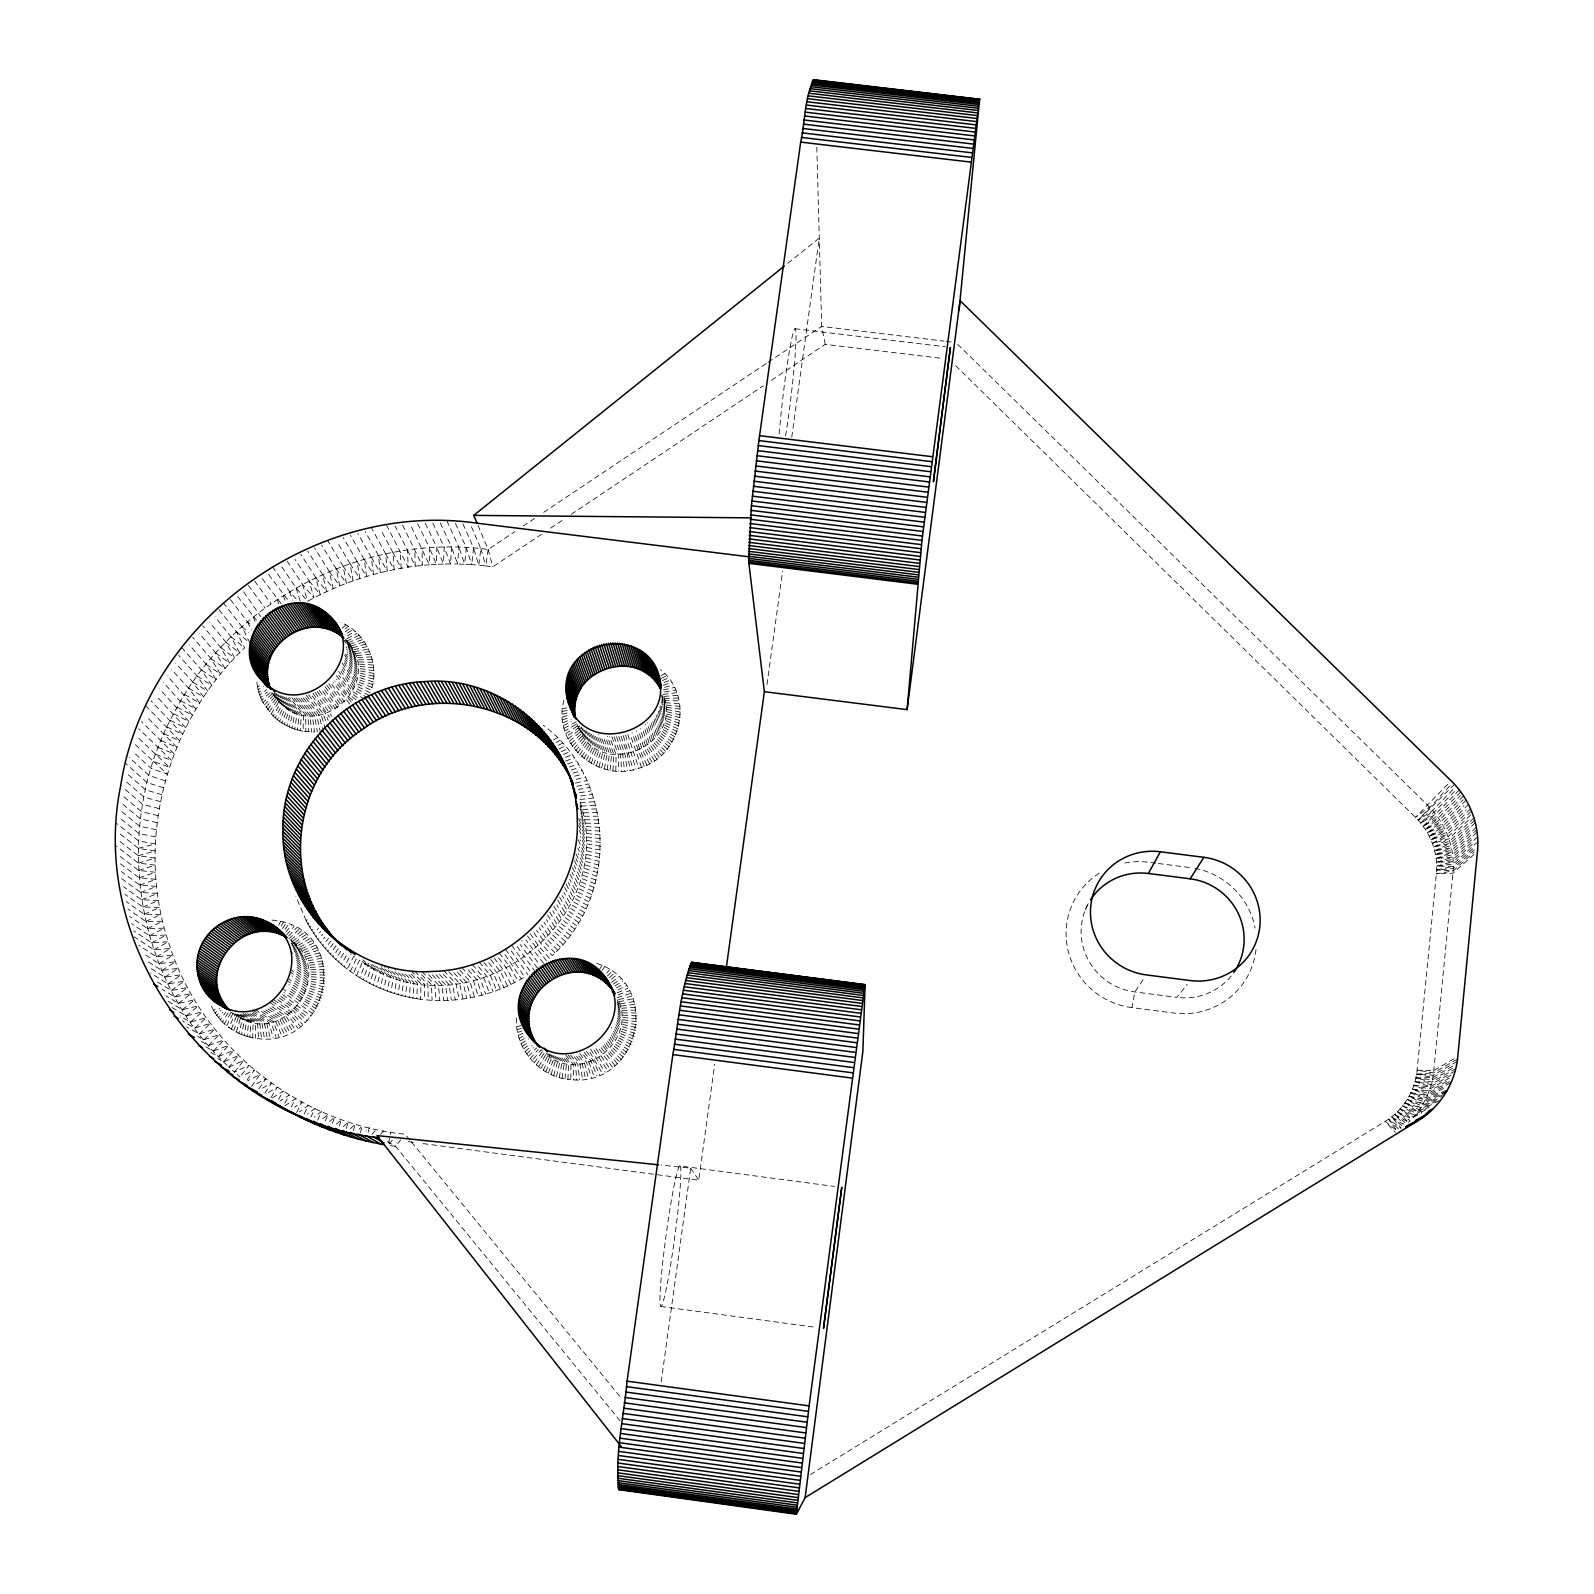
<?xml version="1.0" encoding="UTF-8"?>
<svg xmlns="http://www.w3.org/2000/svg" width="1594" height="1594" viewBox="0 0 1594 1594"><rect width="100%" height="100%" fill="white"/><g stroke="black" fill="none" stroke-linecap="round" stroke-linejoin="round"><path stroke-width="0.75" stroke-dasharray="5 3.75" d="M596.574 963.354C663.104 983.837 638.835 1087.706 570.831 1079.636L570.951 1064.194L565.053 1056.922M417.668 523.709L429.483 547.838L429.324 564.794C386.744 568.022 344.942 580.614 307.622 601.297L296.085 587.927L281.72 566.667M533.99 932.789L541.263 943.728L552.201 955.563C618.651 896.067 616.001 778.749 543.335 725.31M227.165 1065.33C133.079 977.321 111.62 825.971 173.607 713.753C231.548 601.197 362.635 532.516 488.143 549.472L514.922 531.579M810.41 1474.53L1385.206 1121.359C1403.079 1110.52 1415.213 1090.973 1417.106 1070.172L1436.373 873.791C1438.485 853.069 1430.356 831.849 1415.492 817.383L954.447 364.488M564.017 700.224C551.305 742.465 598.208 783.63 638.776 768.248C680.777 757.489 695.283 696.877 660.593 669.719M505.537 949.227L524.625 976.883C493.821 995.851 456.502 1004.001 420.617 999.239L420.896 983.657L410.774 973.655M615.802 770.898L616.081 754.639L609.605 736.607M272.036 920.117C354.585 926.572 330.974 1054.013 252.749 1037.774L253.087 1022.431L240.574 1014.322M425.219 523.29L436.816 547.439L436.377 564.336L429.324 564.794L411.212 526.498M516.615 1017.908C514.284 1048.732 539.967 1077.923 570.831 1079.636M957.695 344.304L1427.706 805.289C1445.658 822.683 1455.501 848.287 1452.951 873.233L1433.783 1070.53C1432.149 1087.726 1424.936 1104.343 1413.36 1117.215L1400.15 1108.886L1410.112 1117.494M298.775 698.192L312.364 715.706L314.476 732.064L303.019 731.168L303.537 715.009L289.709 697.495M342.192 663.084L356.06 683.408L371.183 690.122C380.229 664.06 366.381 632.918 340.857 622.377M420.617 999.239L416.811 998.701L417.409 983.159L408.901 974.811M432.791 523.051L444.188 547.2L443.471 564.057L436.377 564.336L429.483 547.838M567.902 1079.317L568.679 1063.935L562.742 1056.683M219.036 609.705L236.43 631.722L244.679 647.841C166.932 721.285 134.633 839.699 168.346 941.755C200.067 1045.465 297.6 1123.411 405.135 1134.231L409.857 1139.989M612.913 770.599L613.849 754.42L607.314 736.368M416.811 998.701L413.025 998.063L413.942 982.581L405.374 974.213M440.342 522.991L451.54 547.14L450.544 563.937L443.471 564.057L436.816 547.439M252.749 1037.774L249.899 1037.176L250.896 1021.973L239.598 1014.661M303.019 731.168L300.21 730.61L301.366 714.57L287.498 697.056M446.898 520.899L458.873 547.26L457.617 563.997L450.544 563.937L444.188 547.2M413.025 998.063L409.26 997.326L410.495 981.924L400.134 971.862M455.446 523.41L466.225 547.539L464.671 564.236L457.617 563.997L451.54 547.14M564.973 1078.859L566.448 1063.596L560.45 1056.324M610.044 770.181L611.638 754.082L605.879 738.281M409.26 997.326L405.514 996.509L407.068 981.167L394.874 969.411M249.899 1037.176L247.09 1036.439L248.724 1021.395L237.386 1014.103M462.977 523.888L473.557 548.017L471.744 564.635L464.671 564.236L458.873 547.26M300.21 730.61L297.44 729.913L299.234 714.032L283.772 694.546M405.514 996.509L401.788 995.592L403.661 980.33L393.14 970.228M471.425 526.737L480.87 548.655L478.778 565.212L471.744 564.635L466.225 547.539M661.191 1381.878L690.72 1168.163L661.072 1165.075M791.78 437.055L819.276 238.044L786.28 264.524M423.107 1143.615L698.73 1180.218L714.69 1064.294M766.993 684.464L782.614 570.991M562.084 1078.261L564.216 1063.138L558.199 1055.846M607.214 769.603L609.446 753.643L603.628 737.843M477.981 525.382L488.143 549.472L485.791 565.95L478.778 565.212L473.557 548.017M401.788 995.592L398.082 994.576L400.273 979.413L387.9 967.618M247.09 1036.439L244.3 1035.582L246.592 1020.738L237.107 1014.641M297.44 729.913L294.711 729.076L297.122 713.395L282.895 695.502M398.082 994.576L394.415 993.48L396.906 978.397L384.453 966.582M620.046 1420.732L395.671 1146.385L396.428 1142.021M604.405 768.886L607.294 753.085L601.416 737.285M1256.012 949.506A74.699 72.965 28.4 0 1 1173.881 1013.047L1131.919 1007.627L1134.789 991.926L1143.775 978.676M559.235 1077.524L562.024 1062.56L555.947 1055.268M394.415 993.48L390.769 992.305L393.579 977.321L381.046 965.466M388.597 1143.117L390.709 1132.218M294.711 729.076L292.021 728.099L295.069 712.657L280.783 694.745M244.3 1035.582L241.591 1034.566L244.5 1019.961L234.976 1013.844M390.769 992.305L387.163 991.03L390.291 976.166L381.265 967.658M601.635 768.049L605.162 752.448L598.408 734.356M387.163 991.03L383.596 989.655L387.023 974.91L379.751 968.096M556.426 1076.647L559.853 1061.883L555.27 1056.404M292.021 728.099L289.411 727.003L293.037 711.801L280.145 695.681M241.591 1034.566L238.921 1033.43L242.447 1019.084L230.791 1012.09M383.596 989.655L380.069 988.2L383.795 973.575L375.666 966.004M368.194 1132.198L369.33 1127.855L366.261 1131.063M598.926 767.073L603.07 751.691L597.112 735.85M380.069 988.2L376.582 986.666L380.587 972.181L372.418 964.569M553.676 1075.631L557.741 1061.106L551.564 1053.773M289.411 727.003L286.84 725.768L291.064 710.864L278.133 694.705M360.423 1132.557L362.296 1126.041L359.148 1129.19M236.31 1032.155L240.435 1018.088L234.776 1014.581L228.958 1027.572L238.921 1033.43M376.582 986.666L373.135 985.052L377.439 970.686L370.844 964.589M353.31 1130.564L355.323 1124.049L350.501 1128.691M596.256 765.977L601.018 750.834L595 734.973M373.135 985.052L369.728 983.339L374.331 969.132L367.696 962.995M286.84 725.768L284.35 724.433L289.152 709.828L276.16 693.649M550.966 1074.476L555.648 1060.209L550.986 1054.71M346.237 1128.393L348.409 1121.897L341.833 1127.974M233.78 1030.74L238.482 1017.012M369.728 983.339L366.361 981.545L371.243 967.498L362.894 959.807M339.223 1126.041L341.554 1119.566L334.84 1125.523M593.665 764.741L599.025 749.897L592.948 733.997M366.361 981.545L363.053 979.672L368.214 965.785L363.173 961.162M284.35 724.433L281.939 722.959L287.299 708.692L274.268 692.493M548.336 1073.2L553.616 1059.233L548.934 1053.714M332.289 1123.531L334.76 1117.075L327.926 1122.893M231.329 1029.226L236.589 1015.836M363.053 979.672L359.806 977.72L365.245 963.991L361.858 960.903M325.415 1120.841L328.045 1114.405L321.071 1120.104M591.135 763.367L597.073 748.841L590.956 732.941M356.598 975.687L362.296 962.138L359.407 960.206L353.43 973.575L359.806 977.72M281.939 722.959L279.608 721.385L285.485 707.477L273.869 693.051M545.766 1071.786L551.644 1058.137L548.495 1054.451M317.684 1120.104L321.41 1111.556L314.297 1117.135M310.93 1117.075L314.835 1108.567L307.622 1114.007M588.664 761.892L595.18 747.706L589.023 731.766M1085.375 909.756L1087.467 905.253M279.608 721.385L277.356 719.671L283.752 706.162L273.57 693.529M350.341 971.384L356.578 958.213L353.808 956.141L347.293 969.112L353.43 973.575M304.255 1113.867L308.359 1105.399L299.174 1112.034M543.255 1070.232L549.711 1056.961L546.543 1053.255M226.687 1025.799L233.003 1013.226L231.329 1011.772L224.495 1023.926L228.958 1027.572M296.584 1112.592L301.963 1102.072L294.511 1107.252M586.293 760.298L593.347 746.49L587.15 730.51M277.356 719.671L275.204 717.878L282.098 704.787L273.331 693.928M347.293 969.112L344.324 966.781L351.078 953.989M278.631 925.237L280.644 921.452M291.164 1106.953L295.667 1098.585L284.31 1106.156M540.844 1068.578L547.858 1055.686L546.045 1054.311L538.513 1066.804M344.324 966.781L341.395 964.37L347.233 953.889M284.768 1103.247L289.47 1094.939L279.867 1101.075M584.002 758.585L591.573 745.175L585.337 729.175M275.204 717.878L273.132 715.965L280.504 703.313L270.183 690.86M341.395 964.37L338.546 961.879L344.583 951.578M278.472 1099.402L283.353 1091.133L271.677 1098.306M281.221 925.895L283.453 922.189M338.546 961.879L335.756 959.329L340.737 951.239M271 1097.449L277.356 1087.188L265.521 1094.142M581.79 756.771L589.88 743.76L584.48 730.032M224.495 1023.926L222.403 1021.953L228.5 1012.19M271.179 713.953L278.99 701.758L272.753 693.011L263.07 702.595L273.132 715.965M335.756 959.329L333.026 956.699L338.167 948.769M264.863 1093.265L271.478 1083.103L259.483 1089.838M599.683 969.052L602.014 965.486M282.556 928.525L286.203 923.046M536.281 1064.912L544.331 1052.857L541.103 1049.709L532.097 1060.807M333.026 956.699L330.376 954.009L336.992 944.286M258.846 1088.941L265.7 1078.859L253.546 1085.375M579.678 754.839L588.246 742.286L582.826 728.518M222.403 1021.953L220.41 1019.861L225.591 1012.389M269.326 711.841L277.575 700.145M251.513 1086.47L260.021 1074.476L247.728 1080.772M330.376 954.009L327.786 951.259L333.226 943.628M602.114 970.228L604.644 966.741M284.947 929.402L288.912 924.042M534.129 1062.919L542.677 1051.323M247.15 1079.855L254.482 1069.953L242.049 1076.03M327.786 951.259L325.276 948.45L330.855 940.978M577.686 752.826L586.712 740.732L581.252 726.924M220.41 1019.861L218.537 1017.669L222.642 1012.31M267.593 709.649L276.24 698.451M241.491 1075.093L249.062 1065.27L234.398 1072.124L228.938 1067.063L238.582 1055.547L223.618 1061.883L217.701 1058.595M392.343 1140.148L388.179 1145.289L395.671 1146.385L402.425 1137.698M325.276 948.45L322.845 945.561L328.543 938.268M1088.204 903.738A60.751 59.456 26.6 0 0 1134.789 991.926L1176.89 997.366L1187.231 984.295M285.864 932.151L291.563 925.158M575.773 750.714L585.237 739.098L580.674 727.581M322.845 945.561L320.474 942.632L324.857 937.272M265.959 707.377L274.985 696.698M218.537 1017.669L216.784 1015.398L221.088 1010.297M1452.792 789.628L1432.568 810.449L1418.202 820.213L1451.158 784.268M320.474 942.632L318.182 939.643L322.665 934.403M223.618 1061.883L233.541 1050.506L218.438 1056.563L208.495 1051.004M380.607 1134.251L383.536 1130.943M573.979 748.503L583.862 737.404L579.26 725.848M530.164 1058.615L538.055 1049.769M286.541 934.921L294.153 926.413M606.776 972.918L609.705 969.67M318.182 939.643L315.971 936.575L320.553 931.494M218.438 1056.563L228.639 1045.325L213.397 1051.104L205.387 1046.6M371.9 1134.37L376.423 1129.488M264.465 705.026L273.809 694.884M1459.287 789.947L1435.556 814.116L1420.772 823.181L1432.568 810.449M216.784 1015.398L215.13 1013.047L219.613 1008.205M315.971 936.575L313.839 933.486L318.501 928.505M213.397 1051.104L223.877 1040.005L208.515 1045.544L198.413 1039.826M1447.751 784.288L1415.492 817.383L1429.38 806.962M278.99 701.758C317.943 745.115 388.159 681.037 345.221 639.592M1454.525 784.328L1418.202 820.213M572.306 746.191L582.567 735.631L578.423 725.21M1454.366 791.501L1434.082 812.263L1420.772 823.181M208.515 1045.544L219.235 1034.586L203.753 1039.846L197.656 1036.359M528.351 1056.324L536.58 1047.916M288.594 936.037L296.683 927.808M313.839 933.486L311.786 930.318L314.954 927.09M1460.762 791.919L1436.991 815.989L1423.183 826.27L1438.346 817.921L1460.483 795.625M607.453 976.006L612.116 971.304M1463.551 795.944L1439.661 819.874L1425.395 829.498L1440.916 821.866L1463.153 799.71M1466.121 800.128L1442.132 823.899L1427.447 832.825L1443.267 825.951L1463.89 805.647M1423.183 826.27L1435.556 814.116M203.753 1039.846L214.752 1029.066L199.15 1034.048L186.877 1026.974M1468.453 804.412L1444.363 828.043L1429.28 836.272L1445.379 830.155L1466.081 809.971M215.13 1013.047L213.616 1010.596L216.724 1007.567M311.786 930.318L309.814 927.11L313.022 923.982M1470.545 808.835L1446.356 832.287L1430.934 839.799L1447.272 834.459L1471.481 811.087M1408.438 1122.256L1410.132 1120.622L1397.46 1111.715L1408.438 1122.256L1394.63 1114.385L1403.437 1123.81M1470.644 815.012L1448.109 836.631L1432.388 843.405L1448.906 838.842L1469.728 818.957M1473.952 817.961L1449.623 841.074L1433.644 847.091L1450.281 843.306L1474.649 820.292M199.15 1034.048L210.408 1023.408L194.707 1028.13L182.334 1020.937M570.752 743.82L581.372 733.798L577.187 723.357M1475.267 822.643L1450.879 845.557L1434.68 850.817L1451.417 847.829L1472.338 828.262M1476.323 827.366L1451.875 850.12L1435.517 854.603L1452.273 852.411L1476.741 829.757M288.853 938.846L299.134 929.302M526.658 1053.953L533.492 1047.597M309.814 927.11L307.921 923.862L311.189 920.814M1477.1 832.148L1452.612 854.723L1436.114 858.429L1452.891 857.034L1473.872 837.767M609.506 977.56L614.447 973.057M1477.598 836.95L1453.09 859.345L1436.513 862.254L1453.23 861.657L1474.251 842.549M194.707 1028.13L206.224 1017.669L190.403 1022.093L180.042 1016.016M263.07 702.595L261.815 700.085L271.777 691.099M1477.817 841.771L1453.31 863.988L1436.692 866.1L1453.329 866.299L1474.33 847.35M1474.271 849.741L1453.27 868.61L1436.652 869.945L1453.13 870.942L1474.151 852.132M1425.395 829.498L1438.346 817.921M1473.952 854.523L1452.951 873.233L1436.373 873.791L1453.13 870.942M342.172 628.195L345.878 624.908M307.921 923.862L306.108 920.555L309.435 917.606M190.403 1022.093L202.199 1011.811L186.259 1015.976L171.674 1007.328M569.317 741.389L580.256 731.925L578.343 728L566.826 736.289M301.485 930.936L290.686 940.101C336.254 970.846 287.139 1045.425 240.435 1018.088M525.084 1051.482L532.157 1045.505M186.259 1015.976L198.314 1005.854L182.274 1009.739L167.609 1000.972M611.498 979.214L616.679 974.93M261.815 700.085L260.699 697.534L267.513 691.935M1427.447 832.825L1440.916 821.866M182.274 1009.739L194.568 999.817L178.468 1003.423L165.816 995.772M345.021 628.992L348.289 626.362M568.002 738.859L579.24 729.992L576.729 723.676M178.468 1003.423L191.001 993.68L174.802 996.987L162.09 989.236M292.439 941.456L303.777 932.689M523.629 1048.952L529.108 1044.747M260.699 697.534L259.702 694.924L266.656 689.724M174.802 996.987L187.594 987.443L171.315 990.492L155.833 980.948M611.578 982.322L618.811 976.903M1429.28 836.272L1443.267 825.951M345.44 631.702L350.62 627.916M171.315 990.492L184.346 981.127L167.988 983.896L150.494 972.998M305.968 934.542L294.133 942.871L290.646 939.962M522.294 1046.341L527.933 1042.436M167.988 983.896L181.258 974.751L164.82 977.222L149.218 967.379M259.702 694.924L258.826 692.254L262.392 689.863M613.311 984.076L620.863 978.995M523.151 526.06L535.504 517.811M543.733 512.292L766.096 363.591M768.149 362.217L821.687 326.431L943.728 341.096M480.87 548.655L485.791 565.95L492.785 566.846L542.339 533.691M550.607 528.152L563.001 519.863M571.25 514.344L763.267 385.788M771.536 380.269L825.214 344.324L941.835 358.371M1430.934 839.799L1445.379 830.155M164.82 977.222L178.329 968.275L161.851 970.487L146.17 960.485M347.432 633.177L352.872 629.61M565.77 733.658L577.526 725.967L576.829 723.915L564.854 730.988M295.727 944.385L308.04 936.495M161.851 970.487L175.579 961.74L159.041 963.653L143.301 953.511M521.099 1043.671L528.79 1038.889M258.826 692.254L258.108 689.564L263.508 686.277M159.041 963.653L172.989 955.145L156.391 956.779L138.638 945.202M614.945 985.929L622.796 981.167M1432.388 843.405L1447.272 834.459M347.432 635.886L355.024 631.383M553.536 739.935L557.282 737.743M156.391 956.779L170.578 948.47L153.921 949.825L134.135 936.774M310.033 938.567L297.261 945.979L290.347 940.201M1453.788 1058.894L1433.783 1070.53L1417.106 1070.172L1433.524 1072.882L1457.514 1058.994M1457.175 1061.445L1433.185 1075.213L1416.628 1074.077L1432.787 1077.544L1456.777 1063.856M1452.293 1068.538L1432.329 1079.855L1415.91 1077.923L1431.811 1082.167L1455.74 1068.657M153.921 949.825L168.346 941.755L151.649 942.811L133.776 930.896M556.067 742.565L559.892 740.413M1455.143 1071.048L1431.213 1084.438L1414.974 1081.728L1430.555 1086.709L1452.273 1074.615M661.072 675.657L664.718 673.644M520.043 1040.942L525.92 1037.674M1449.364 1078.142L1429.838 1088.941L1413.838 1085.454L1429.041 1091.173L1448.567 1080.433M1449.843 1081.509L1428.204 1093.364L1412.463 1089.12L1427.288 1095.536L1451.058 1082.585M258.108 689.564L257.531 686.815L261.177 684.842M616.479 987.862L624.609 983.438M1443.586 1088.323L1426.311 1097.688L1410.909 1092.687L1425.275 1099.8L1440.358 1091.651M1433.644 847.091L1448.906 838.842M151.649 942.811L166.274 934.981L149.537 935.758L131.625 923.643M1445.698 1090.336L1424.179 1101.872L1409.136 1096.174L1423.024 1103.925L1442.351 1093.604M347.193 638.536L357.096 633.276M564.077 728.259L576.211 721.823M1443.247 1094.54L1421.828 1105.937L1407.163 1099.541L1420.553 1107.91L1441.932 1096.592M558.518 745.235L562.423 743.163M1436.294 1100.856L1419.218 1109.862L1405.011 1102.789L1417.843 1111.755L1439.123 1100.577M311.926 940.739L298.716 947.653L290.088 940.44M1429.141 1106.953L1416.408 1113.608L1402.68 1105.897L1414.914 1115.441L1427.606 1108.806M1413.36 1117.215L1421.808 1112.811M149.537 935.758L164.381 928.146L147.604 928.644L129.652 916.371M558.936 748.961L564.874 745.992M519.126 1038.172L523.111 1036.2M660.952 678.526L666.631 675.736M147.604 928.644L162.648 921.272L145.851 921.471L127.859 909.018M617.934 989.854L626.322 985.809M1434.68 850.817L1450.281 843.306M346.735 641.127L359.048 635.269M563.439 725.509L571.628 721.624M561.227 751.71L567.265 748.861M313.699 942.99L300.07 949.406L291.463 942.213M145.851 921.471L161.114 914.358L144.277 914.279L126.265 901.646M144.277 914.279L159.739 907.404L142.902 907.046L124.85 894.234M563.439 754.52L569.576 751.79M228.938 1067.063L243.762 1060.488L234.398 1072.124L239.977 1077.046M662.546 680.479L668.424 677.928M518.329 1035.343L524.406 1032.713M617.117 992.863L627.916 988.24M1435.517 854.603L1451.417 847.829M348.169 642.741L360.902 637.361M142.902 907.046L158.543 900.431L141.687 899.773L123.615 886.782M315.353 945.342L301.346 951.2L291.802 943.249M562.941 722.72L571.21 719.273M565.591 757.389L571.828 754.779M141.687 899.773L157.527 893.417L140.67 892.481L118.554 876.381M565.551 761.115L573.979 757.827M140.67 892.481L156.69 886.384L139.834 885.148L121.383 871.559M664.021 682.491L670.118 680.2M517.691 1032.494L521.796 1030.959M618.313 994.895L629.371 990.771M349.504 644.414L362.655 639.533M316.887 947.753L302.541 953.073L291.104 943.568M1436.114 858.429L1452.273 852.411M567.524 764.044L576.072 760.916M562.582 719.91L568.819 717.659M139.834 885.148L156.033 879.33L139.176 877.816L118.873 862.653M139.176 877.816L155.535 872.257L138.698 870.463L120.247 856.496M569.417 767.013L578.084 764.064M318.282 950.263L303.617 955.005L292.2 945.541M350.76 646.168L364.289 641.804M663.323 685.241L671.672 682.571M617.117 997.724L630.726 993.361M138.698 870.463L155.236 865.163L138.399 863.091L116.262 846.115M1436.513 862.254L1452.891 857.034M517.193 1029.604L521.338 1028.289M571.23 770.041L580.017 767.272M562.363 717.101L570.712 714.51M138.399 863.091L155.116 858.09L138.299 855.719L119.849 841.393M572.983 773.11L581.87 770.52M138.299 855.719L155.156 850.997L138.379 848.347L119.929 833.821M365.803 644.135L351.935 647.961L346.815 640.17M319.577 952.833L304.613 956.998L293.216 947.553M664.559 687.313L673.126 685.002M631.921 996.011L618.054 999.777C637.799 1040.364 582.986 1083.96 547.858 1055.686M1436.692 866.1L1453.23 861.657M574.637 776.218L583.643 773.807M516.835 1026.695L520.999 1025.6M138.379 848.347L155.395 843.903L138.638 840.974L116.521 823.341M562.284 714.271L568.56 712.638M576.231 779.366L585.317 777.155M320.733 955.483L305.49 959.03L292.22 948.071M367.198 646.546L353.011 649.834L346.635 640.111M618.87 1001.869L632.997 998.721M663.483 689.903L674.441 687.492M575.454 783.072L586.931 780.542M1436.652 869.945L1453.329 866.299M562.363 711.422L568.62 710.147M576.869 786.24L588.445 783.949M321.749 958.173L306.287 961.102L293.017 950.203M353.988 651.747L368.473 649.037M578.184 789.468L589.88 787.416M633.934 1001.49L619.608 1004.001L617.177 999.737M664.439 691.975L675.637 690.063M562.562 708.593L566.727 707.955M579.439 792.716L591.215 790.903M322.626 960.923L306.965 963.234L295.607 953.909M369.609 651.587L354.864 653.699L345.579 638.815M580.595 796.004L592.47 794.45M634.751 1004.3L620.225 1006.173L617.795 1001.929M676.713 692.673L663.024 694.386C683.965 743.9 603.987 779.765 580.256 731.925M593.645 797.996L579.299 799.57C621.979 922.308 468.018 1036.299 362.296 962.138M323.383 963.712L307.542 965.386L290.526 951.479M370.625 654.178L355.641 655.712L345.48 640.27M580.276 802.858L594.721 801.603M635.408 1007.149L620.724 1008.364L617.117 1002.048M677.649 695.343L663.742 696.439L664.857 700.663L679.104 700.802M1416.628 1074.077L1433.524 1072.882M581.172 806.166L595.698 805.209M323.981 966.542L308.001 967.558L294.79 956.798M371.502 656.828L356.319 657.764L344.902 640.429M596.614 808.855L582.009 809.513L580.136 805.368M635.926 1010.038L621.122 1010.576L617.516 1004.3M664.359 698.531L678.426 698.052M597.411 812.522L582.727 812.86L579.957 806.684M324.459 969.411L308.359 969.77L295.149 959.05M1415.91 1077.923L1432.787 1077.544M372.239 659.517L356.877 659.836L344.224 640.629M598.129 816.228L583.384 816.248L579.698 808.058M636.305 1012.947L621.421 1012.828L617.814 1006.571M324.777 972.28L308.618 971.981L295.408 961.341M372.837 662.247L357.355 661.928L347.233 646.606M598.746 819.934L583.962 819.635L580.256 811.485M1414.974 1081.728L1431.811 1082.167M599.284 823.66L584.44 823.062L579.837 812.92M636.544 1015.856L621.6 1015.079L617.994 1008.863M665.256 702.795L679.622 703.592M324.957 975.189L308.738 974.233L295.548 963.633M373.315 665.017L357.714 664.06L346.336 646.865M599.723 827.406L584.839 826.489L580.236 816.407M1413.838 1085.454L1430.555 1086.709M600.061 831.151L585.157 829.916L579.977 818.639M680 706.381L665.555 704.966L663.542 696.239M636.644 1018.805L621.66 1017.331L618.054 1011.154M324.997 978.098L308.778 976.464L295.567 965.924M373.634 667.806L357.953 666.212L346.575 649.057M600.32 834.917L585.377 833.363L578.144 817.682M946.159 341.395L953.491 342.272M795.007 328.723L945.441 346.815M1412.463 1089.12L1429.041 1091.173M600.48 838.683L585.516 836.81L579.319 823.44M1155.909 863.191L1148.577 862.254A74.559 72.965 26.7 0 0 1122.176 863.589M1158.36 863.51L1190.18 867.554M680.14 1165.971A70.933 4.423 -82.3 0 1 669.022 1274.224A70.933 4.423 -82.3 0 1 662.108 1268.306A70.933 4.423 -82.3 0 1 680.14 1165.971L834.399 1186.434M408.323 1141.643L413.245 1142.3M660.872 1306.462L816.128 1327.364M373.833 670.596L358.092 668.364L347.074 651.787M636.584 1021.734L621.62 1019.602L618.014 1013.465M324.897 981.027L308.698 978.716L295.468 968.216M680.239 709.21L665.734 707.138L662.865 696.279M600.539 842.469L585.576 840.277L577.307 822.544M600.5 846.255L585.536 843.724L579.339 830.514M1410.909 1092.687L1427.288 1095.536M373.873 673.405L358.132 670.536L347.093 653.998M324.638 983.936L308.499 980.968L295.269 970.527M680.319 712.04L665.814 709.31L661.988 694.884M636.385 1024.663L621.461 1021.854L617.854 1015.757M600.38 850.02L585.416 847.191L580.256 836.252M155.814 836.83L139.076 833.622L118.833 817.244M156.391 829.757L139.694 826.27L121.323 811.207M600.161 853.806L585.217 850.658L580.037 839.779M373.773 676.235L358.052 672.708L345.639 654.158M1409.136 1096.174L1425.275 1099.8M157.148 822.703L140.491 818.937L122.14 803.675M324.259 986.845L308.2 983.199L291.184 969.849M680.279 714.869L665.774 711.502L661.311 694.725M599.842 857.592L584.918 854.105L577.666 838.962M636.046 1027.592L621.202 1024.105L616.38 1016.016M158.085 815.67L141.487 811.625L121.343 794.649M599.444 861.358L584.56 857.552L579.359 846.812M159.201 808.656L142.643 804.332L124.372 788.711M373.534 679.044L357.873 674.88L344.065 654.317M323.721 989.715L307.781 985.431L290.746 972.141M598.946 865.124L584.081 860.999L577.845 848.187M1407.163 1099.541L1423.024 1103.925M680.1 717.698L665.615 713.674L661.789 699.348M160.496 801.662L143.998 797.06L125.767 781.279M635.548 1030.501L620.823 1026.357L616.001 1018.307M161.95 794.709L145.512 789.847L127.321 773.867M598.348 868.869L583.543 864.446L578.323 853.826M373.155 681.853L357.574 677.032L345.141 658.581M163.584 787.795L147.206 782.654L125.448 763.267M323.044 992.584L307.263 987.622L292.1 975.867M597.65 872.615L582.906 867.853L575.593 853.089M679.761 720.528L665.356 715.845L661.53 701.559M1405.011 1102.789L1420.553 1107.91M634.93 1033.37L620.345 1028.568L615.503 1020.559M165.377 780.921L149.079 775.501L129.194 757.548M596.873 876.341L582.189 871.26L575.912 858.688M372.637 684.643L357.176 679.183L344.742 660.793M322.227 995.413L306.626 989.814L293.356 979.573M595.997 880.047L581.392 874.668L572.983 857.971M135.39 744.677L153.363 761.354L169.502 767.312L137.861 737.504M679.283 723.337L664.997 718.017L661.809 706.142M634.153 1036.22L619.747 1030.76L614.885 1022.81M1402.68 1105.897L1417.843 1111.755M155.754 754.361L171.793 760.597L138.718 728.697M595.04 883.734L580.495 878.035L574.179 865.602M371.98 687.393L356.657 681.315L344.224 662.965M158.304 747.427L174.264 753.922L141.527 721.624M321.271 998.203L305.889 991.946L288.793 978.855M593.984 887.4L579.539 881.382L572.126 866.977M678.685 726.107L664.519 720.149L660.673 705.943M161.034 740.552L176.914 747.307L146.269 716.364M633.236 1039.029L619.05 1032.932L614.168 1025.022M592.829 891.046L578.483 884.73L572.107 872.436M1400.15 1108.886L1414.914 1115.441M163.943 733.738L179.704 740.772L145.911 705.963M320.175 1000.952L305.052 994.078L287.936 981.047M166.991 727.003L182.672 734.296L150.992 700.862M591.593 894.672L577.347 888.037L569.875 873.791M677.928 728.876L663.941 722.281L659.438 705.743M632.2 1041.799L618.233 1035.044L613.351 1027.194M170.219 720.329L185.781 727.88L155.953 695.622M370.266 692.832L355.342 685.5L342.849 667.248M590.258 898.259L576.131 891.325L569.696 879.171M318.959 1003.642L304.095 996.15L288.853 984.614M1397.46 1111.715L1409.734 1117.912M173.607 713.753L189.048 721.564L159.579 688.947M588.844 901.806L574.836 894.573L568.361 882.498M677.052 731.586L663.263 724.373L659.398 710.247M177.133 707.238L192.475 715.308L163.385 682.371M631.025 1044.508L617.316 1037.136L611.179 1027.373M369.19 695.482L354.506 687.532L342.013 669.341M587.349 905.332L573.461 897.801L565.87 883.813M180.839 700.822L196.042 709.151L167.33 675.876M317.604 1006.272L303.059 998.183L289.69 988.141M184.685 694.486L199.768 703.074L188.69 688.249L171.455 669.48M585.755 908.819L571.987 900.989L563.28 885.108M676.015 734.256L662.466 726.426L657.943 709.988M387.442 1141.623L395.671 1146.385M188.69 688.249L203.653 697.076L192.834 682.112L175.719 663.184M368.015 698.072L353.589 689.544L341.056 671.393M629.71 1047.158L616.3 1039.188L611.379 1031.398M584.081 912.286L570.453 904.137L563.877 892.301M316.13 1008.843L288.534 990.173M192.834 682.112L207.658 691.198L197.138 676.075L178.588 655.254M582.308 915.693L568.839 907.265L562.224 895.489M674.86 736.866L661.59 728.438L657.684 714.391M197.138 676.075L211.823 685.4L201.581 670.138L181.616 647.423M1395.866 1129.03L1388.474 1119.207L1401.206 1128.293L1391.622 1116.876L1403.019 1124.168M364.667 699.328L352.573 691.497L338.625 671.393M243.065 1013.585L257.57 1023.009L258.547 1038.531M242.846 1014.681L255.319 1022.77L255.638 1038.232M245.376 1013.704L259.822 1023.149L261.476 1038.71M580.475 919.061L567.145 910.353L559.394 896.705M247.688 1013.724L262.074 1023.149L264.425 1038.73M201.581 670.138L216.126 679.702L206.164 664.299L189.387 644.932M628.255 1049.749L615.204 1041.181L610.243 1033.43M250.019 1013.625L264.345 1023.069L267.354 1038.611M252.33 1013.425L266.596 1022.87L270.283 1038.332M252.609 1011.752L268.848 1022.551L273.212 1037.933M252.868 1009.958L271.08 1022.113L276.121 1037.375M314.536 1011.353L283.413 989.296M255.16 1009.4L273.291 1021.595L278.99 1036.698M261.436 1011.453L275.483 1020.957L281.839 1035.861M263.648 1010.696L277.655 1020.2L284.629 1034.885M206.164 664.299L220.55 674.123L210.866 658.581L192.735 637.301M578.542 922.388L565.392 913.402L556.445 897.88M265.819 1009.839L279.767 1019.363L287.398 1033.789M267.951 1008.863L281.859 1018.407L290.088 1032.553M270.044 1007.787L283.891 1017.351L292.738 1031.198M673.585 739.437L660.593 730.411L656.011 714.072M272.076 1006.611L285.864 1016.215L295.308 1029.704M270.123 1002.586L287.797 1014.979L297.819 1028.09M357.375 697.574L351.457 693.41L338.864 675.358M210.866 658.581L225.113 668.623L215.728 652.962L199.23 633.316M272.056 1001.211L289.67 1013.645L300.23 1026.357M273.909 999.757L291.463 1012.23L302.581 1024.524M576.53 925.676L563.539 916.391L556.804 904.834M277.635 999.597L293.196 1010.716L304.833 1022.571M626.701 1052.259L613.989 1043.114L609.008 1035.423M279.348 997.964L294.87 1009.141L306.984 1020.519M280.982 996.27L309.037 1018.347M282.517 994.477L310.969 1016.095M215.728 652.962L229.815 663.263L220.709 647.483L202.856 625.884M312.803 1013.764L283.971 992.624M574.438 928.903L561.626 919.359L552.58 904.037M220.709 647.483L234.657 658.003L225.83 642.103L209.591 622.178M672.17 741.927L659.498 732.343L655.552 718.376M356 699.666L350.262 695.263L336.234 675.258M572.266 932.091L559.633 922.268L552.799 910.832M225.83 642.103L239.598 652.863L231.07 636.843L214.971 616.798M1394.63 1114.385L1404.972 1122.495M625.007 1054.71L612.694 1044.987L607.673 1037.335M1395.607 1129.608L1385.206 1121.359L1395.348 1132.258M231.07 636.843L244.679 647.841M570.014 935.24L557.581 925.138L549.551 911.868M670.636 744.378L658.322 734.216L653.679 717.958M352.673 700.164L348.947 697.076L336.294 679.124M236.43 631.722L249.859 642.94L241.909 626.721L223.24 602.731M567.683 938.308L555.449 927.947L546.204 912.884M241.909 626.721L248.544 632.439M623.194 1057.061L611.299 1046.8L606.258 1039.188M1391.622 1116.876L1401.445 1125.424M565.292 941.337L553.238 930.717L546.264 919.479M230.433 599.583L247.508 621.859L252.41 626.243M668.982 746.729L657.047 736.029L652.384 719.811M351.178 702.057L334.879 680.897M153.363 761.354L167.35 774.106L151.131 768.408L133.119 751.89M562.802 944.306L550.986 933.426L543.933 922.268M237.725 596.574L256.455 620.106M621.281 1059.333L609.825 1048.553L604.744 1040.962M560.271 947.215L548.655 936.096L541.542 924.978M1388.474 1119.207L1399.293 1129.668M349.584 703.871L333.365 682.611M667.228 749.001L655.692 737.783L650.99 721.604M557.641 950.064L546.244 938.707L539.091 927.648M410.993 970.726L424.383 984.076L424.442 999.697M414.619 971.065L427.889 984.395L428.268 1000.056M421.533 974.651L431.416 984.654L432.113 1000.315M421.872 971.483L434.923 984.793L435.979 1000.494M619.249 1061.504L608.25 1050.227L603.15 1042.675M428.746 974.87L438.45 984.873L439.824 1000.554M554.951 952.853L543.793 941.237L536.58 930.258M432.373 974.851L441.996 984.853L443.69 1000.534M435.979 974.751L445.523 984.753L447.555 1000.434M262.273 578.602L281.68 604.345M665.336 751.192L654.237 739.477L649.495 723.337M439.605 974.552L449.05 984.554L451.421 1000.215M443.212 974.273L452.576 984.275L455.266 999.916M443.71 970.567L456.103 983.916L459.112 999.518M268.669 574.458L289.331 602.014M448.87 971.782L459.61 983.478L462.957 999.039M453.991 972.898L463.117 982.94L466.783 998.442M457.558 972.26L466.604 982.322L470.609 997.784M617.137 1063.557L601.476 1044.289M272.514 566.647L289.69 591.673L297.022 599.882M459.63 969.869L470.091 981.625L474.394 997.007M549.372 958.233L538.672 946.159L528.889 931.653M461.702 967.379L473.538 980.828L478.18 996.15M663.343 753.285L652.703 741.09L647.244 722.68M468.178 969.849L476.985 979.951L481.946 995.194M471.685 968.873L480.392 979.015L485.692 994.158M546.483 960.803L527.395 935.897M472.282 964.43L483.799 977.959L489.398 993.022M478.598 966.681L487.166 976.843L493.084 991.787M287.099 561.068L302.581 584.36L313.898 597.909L309.156 580.933L295.129 559.494M479.196 962.039L490.514 975.648L496.73 990.472M484.018 962.437L493.821 974.372L500.357 989.077M614.905 1065.529L599.723 1045.843M411.431 1141.902L622.019 1399.014M543.534 963.334L525.881 940.042M488.78 962.736L497.109 973.017L503.943 987.583M309.156 580.933L320.255 594.682L315.811 577.666L300.708 554.194M565.91 1055.248L573.222 1064.314L573.78 1079.796M661.271 755.297L651.089 742.625L645.59 724.274M490.733 959.548L500.357 971.563L507.49 986.009M568.261 1055.248L575.494 1064.334L576.729 1079.815M494.04 957.994L503.565 970.049L511.016 984.355M570.592 1055.168L577.765 1064.234L579.698 1079.696M291.961 697.833L305.709 715.347L305.849 731.606M537.676 962.138L521.796 940.56M294.213 698.072L307.921 715.567L308.718 731.905M574.338 1056.762L580.037 1064.035L582.647 1079.437M315.811 577.666L326.69 591.613L322.526 574.557L307.622 550.986M296.484 698.192L310.133 715.686L311.587 732.064M498.643 958.094L506.753 968.455L514.483 982.621M576.649 1056.443L582.308 1063.716L585.576 1079.018M301.047 698.092L314.576 715.606L317.365 731.945M303.318 697.893L316.808 715.407L320.255 731.686M578.941 1056.005L584.54 1063.298L588.485 1078.48M499.181 952.913L509.881 966.781L517.911 980.788M305.59 697.574L319.019 715.088L322.546 728.976M505.039 954.587L521.298 978.875M306.347 695.203L321.211 714.69L325.296 728.458M579.817 1053.634L586.771 1062.76L591.374 1077.783M308.598 694.665L323.383 714.172L325.714 720.986M322.526 574.557L333.186 588.684L329.32 571.608L314.596 547.957M583.444 1054.81L588.963 1062.102L594.223 1076.946M312.285 695.98L325.535 713.534L328.125 720.289M537.457 968.156L520.182 944.565M312.982 693.29L329.56 717.24M612.574 1067.382L597.889 1047.298M584.281 1052.219L591.115 1061.365L597.013 1075.97M315.134 692.434L331.831 716.364M243.703 591.872L260.818 616.639M317.226 691.497L331.791 711.083M511.236 950.801L527.913 974.811M659.079 757.19L649.416 744.079L644.554 728.059M586.472 1051.343L593.247 1060.508L599.782 1074.854M319.278 690.461L333.784 710.047M322.725 691.278L335.736 708.951M511.694 945.262L531.141 972.679M589.939 1052.199L602.472 1073.619M248.405 585.416L264.983 608.071M324.678 690.043L337.629 707.736M329.32 571.608L339.741 585.915L336.175 568.819L321.649 545.108M325.116 686.755L339.462 706.461M590.677 1049.27L605.102 1072.244M326.929 685.34L341.216 705.086M254.622 580.973L271 603.747M328.683 683.846L342.929 703.631M517.253 946.716L534.329 970.447M594.044 1049.928L607.673 1070.75M331.771 684.264L344.543 702.097M595.997 1048.673L610.163 1069.116M336.175 568.819L346.376 583.304L343.108 566.189L327.587 540.426M343.108 566.189L353.071 580.874L350.082 563.738L337.131 541.86M656.808 759.003L647.662 745.474L642.761 729.474M690.72 1168.163L698.73 1180.218M350.082 563.738L359.806 578.582L357.116 561.447L343.168 537.517M357.116 561.447L366.6 576.45L364.189 559.315L350.461 535.325M654.437 760.677L645.829 746.769L640.19 728.518M364.189 559.315L373.434 574.498L371.322 557.362L357.873 533.492M371.322 557.362L380.308 572.684L378.495 555.569L365.245 531.639M378.495 555.569L387.242 571.07L385.688 553.935L371.482 527.793M651.986 762.251L643.956 747.984L638.955 732.044M213.616 1010.596L209.81 1002.825M385.688 553.935L394.176 569.596L392.921 552.5L381.265 530.682M386.425 525.004L408.184 567.165L407.486 550.109L395.073 526.04M392.921 552.5L401.17 568.301L400.194 551.225M306.108 920.555L295.866 896.326M649.475 763.705L642.003 749.1L636.245 730.909M402.585 525.084L422.251 565.412L422.131 548.416M407.486 550.109L415.197 566.209L414.799 549.173M247.508 621.859L251.334 630.009M646.885 765.04L640.011 750.116L634.93 734.236M253.227 617.117L255.06 621.222M644.235 766.236L632.101 732.921M277.137 599.583L278.691 603.747M641.525 767.312L630.706 736.029M611.897 736.727L618.313 754.759L618.691 771.058M283.373 595.538L285.585 601.835M614.188 736.747L620.544 754.779L621.6 771.078M616.499 736.647L622.776 754.679L624.509 770.958M618.791 736.428L625.007 754.48L627.398 770.699M621.062 736.109L627.239 754.161L630.288 770.281M623.334 735.691L633.157 769.743M625.565 735.153L635.986 769.065M289.69 591.673L292.499 600.081M627.797 734.515L638.776 768.248M296.085 587.927L301.405 604.823M302.581 584.36L307.622 601.297M488.143 549.472L492.785 566.846M825.214 344.324L821.687 326.431L816.825 147.206M257.531 686.815L256.773 681.276M779.227 433.847A67.625 4.005 -83.2 0 1 790.544 344.702A67.625 4.005 -83.2 0 1 795.645 347.313A67.625 4.005 -83.2 0 1 785.384 436.995M1131.919 1007.627A74.559 72.965 26.7 0 1 1068.04 950.423A74.559 72.965 26.7 0 1 1100.059 872.695M1194.962 868.332A74.699 72.965 28.4 0 1 1255.096 927.987M1231.126 976.046A60.871 59.456 28.3 0 1 1176.89 997.366"/><path stroke-width="1.5" d="M340.737 944.784C278.233 886.842 291.164 775.82 361.659 729.992C428.348 679.442 536.6 703.213 571.688 780.482M282.955 831.45C280.604 753.225 349.485 683.109 427.252 681.475C504.083 675.756 577.287 741.389 577.247 818.997C581.013 898.139 511.515 969.949 432.811 971.423C355.123 977.162 281.5 909.855 282.955 831.45L300.07 848.885M726.206 968.554L764.363 691.696L748.722 561.925L751.412 505.716L758.883 440.582L800.686 142.105C805.169 123.336 804.492 94.524 814.335 80.417M865.064 985.012L862.892 1051.243L805.129 1497.623L796.382 1514.3L809.114 1405.888L865.044 984.693L691.716 962.397C680.04 991.428 678.446 1023.926 672.847 1054.59L627.08 1381.141C624.131 1416.787 614.009 1455.043 619.428 1489.932M569.078 704.847C546.144 640.091 654.297 616.978 660.892 685.36M575.334 717.539C565.77 670.197 638.716 645.351 660.275 688.469L654.377 666.212M525.761 1030.959L535.704 1042.516C505.119 994.656 578.961 944.047 612.415 990.073C581.073 915.813 477.742 987.762 535.524 1043.233M270.92 689.126C251.932 647.602 310.989 606.836 343.627 638.138L328.065 614.467C285.047 575.235 219.394 643.538 264.564 683.069C307.602 722.62 373.554 653.958 328.065 614.467M210.229 997.724L229.715 1010.257C191.539 974.99 243.862 909.696 286.96 937.69C274.347 922.169 253.366 912.505 233.621 918.303C221.466 921.491 210.707 929.521 204.152 940.221C190.363 961.122 197.078 992.464 219.255 1004.698C270.681 1036.279 322.865 953.71 269.346 922.946M764.363 691.696L907.106 709.629L921.95 540.386L979.633 99.047L959.07 310.511M907.106 709.629L960.046 300.648L1451.098 780.781C1469.788 798.853 1480.069 825.433 1477.459 851.395L1457.793 1056.563C1455.481 1082.665 1440.279 1107.212 1417.843 1120.781L805.129 1497.623M276.619 929.003L274.606 932.789L256.594 917.885M1090.475 899.913A60.751 59.456 26.6 0 1 1148.338 873.472L1160.372 851.774L1203.908 857.313A63.361 61.807 27.5 0 1 1259.758 926.971A63.361 61.807 27.5 0 1 1190.18 980.549L1146.345 974.91A63.242 61.807 25.8 0 1 1090.854 905.332A63.242 61.807 25.8 0 1 1160.372 851.774M1233.776 972.519A60.871 59.456 28.3 0 0 1190.18 878.812L1203.908 857.313M749.598 556.884L477.064 523.191L473.757 515.38L784.348 266.078M1442.351 1093.604L1446.655 1091.312M1429.021 1110.859L1433.225 1108.687M1427.288 1112.532L1431.472 1110.38M1425.474 1114.186L1429.659 1112.034M1415.532 1120.482L1427.806 1113.628M1405.549 1126.799L1423.94 1116.657M1405.569 1127.038L1417.843 1120.781M691.716 962.397L865.044 984.693M473.757 515.38L750.874 517.851M658.601 1164.815L376.981 1135.586L621.461 1446.854M477.064 523.191C313.6 499.599 145.951 621.939 120.706 785.583C87.092 949.088 213.775 1120.164 379.332 1137.777M813.498 79.7L979.672 99.246M813.139 79.959L979.473 99.366M812.781 80.457L979.672 99.705M831.809 83.167L836.73 83.745M858.907 86.315L863.848 86.893M886.005 89.483L890.946 90.061M900.789 91.197L905.731 91.775M927.907 94.365L932.829 94.943M955.005 97.533L959.927 98.111M812.382 81.214L979.194 100.661M811.964 82.211L979.015 101.697M811.525 83.446L978.796 102.952M811.047 84.92L978.557 104.467M810.549 86.654L978.278 106.22M810.051 88.606L977.979 108.213M809.513 90.798L977.64 110.424M808.955 93.209L977.281 112.875M808.377 95.859L976.903 115.545M807.799 98.708L976.484 118.434M807.182 101.777L976.066 121.523M806.564 105.045L975.608 124.83M805.946 108.512L975.129 128.317M805.309 112.158L974.611 131.983M804.651 115.983L974.093 135.849M804.014 119.988L973.555 139.854M803.336 124.133L972.998 144.038M802.679 128.437L972.44 148.362M802.021 132.86L971.842 152.805M801.344 137.423L971.244 157.388M800.686 142.105L970.626 162.07M759.561 435.66L932.37 456.721M758.883 440.582L931.733 461.662M758.206 445.563L931.095 466.663M757.548 450.624L930.438 471.724M756.891 455.705L929.78 476.825M756.253 460.805L929.143 481.946M755.636 465.926L928.485 487.067M755.038 471.047L927.847 492.187M754.44 476.148L927.21 497.308M753.882 481.229L926.572 502.389M753.344 486.25L925.955 507.43M752.826 491.231L925.337 512.411M752.328 496.152L924.739 517.313M751.85 500.974L924.141 522.155M751.412 505.716L923.564 526.877M750.993 510.359L923.006 531.499M750.615 514.862L922.468 536.022M750.256 519.265L921.95 540.386M749.937 523.509L921.452 544.63M749.638 527.594L920.973 548.715M749.379 531.539L920.515 552.64M749.14 535.305L920.097 556.386M748.941 538.892L919.678 559.972M748.782 542.299L919.3 563.34M748.662 545.507L918.941 566.528M748.562 548.515L918.622 569.516M748.503 551.305L918.323 572.286M748.483 553.875L918.064 574.836M748.483 556.226L917.805 577.167M748.522 558.358L917.606 579.28M748.602 560.271L917.427 581.152M748.722 561.925L917.267 582.786M748.861 563.359L917.168 584.201M1148.338 873.472L1190.18 878.812M691.318 962.796L864.785 985.291M702.834 964.509L707.736 965.147M712.657 965.785L720.03 966.741M724.951 967.379L732.323 968.335M739.696 969.291L744.617 969.929M751.989 970.885L756.911 971.523M761.832 972.161L769.205 973.117M776.577 974.073L781.498 974.711M788.871 975.667L793.772 976.305M798.694 976.943L806.066 977.899M810.987 978.537L818.36 979.493M825.732 980.449L830.653 981.087M838.026 982.043L842.947 982.681M847.869 983.319L855.241 984.275M690.879 963.473L864.625 985.989M690.421 964.39L864.426 986.945M689.923 965.546L864.207 988.16M689.385 966.96L863.968 989.595M688.847 968.614L863.689 991.309M688.249 970.507L863.37 993.241M687.652 972.659L863.031 995.413M687.014 975.03L862.673 997.844M686.376 977.64L862.274 1000.474M685.699 980.469L861.836 1003.343M685.002 983.518L861.398 1006.432M684.304 986.766L860.919 1009.739M683.567 990.233L860.421 1013.246M682.83 993.899L859.903 1016.932M682.093 997.744L859.345 1020.818M681.315 1001.769L858.787 1024.882M680.558 1005.953L858.21 1029.106M679.781 1010.297L857.612 1033.49M679.004 1014.8L856.994 1038.013M678.207 1019.423L856.357 1042.675M677.43 1024.185L855.719 1047.457M676.653 1029.047L855.061 1052.359M675.876 1034.008L854.404 1057.36M675.099 1039.069L853.726 1062.441M674.342 1044.19L853.049 1067.581M673.585 1049.37L852.372 1072.782M672.847 1054.59L851.694 1078.042M627.08 1381.141L809.114 1405.888M626.342 1386.601L808.397 1411.348M625.605 1392.02L807.7 1416.807M624.888 1397.44L807.002 1422.227M624.21 1402.8L806.325 1427.606M623.533 1408.12L805.647 1432.946M622.915 1413.38L804.97 1438.206M622.298 1418.56L804.332 1443.387M621.72 1423.641L803.695 1448.468M621.182 1428.603L803.077 1453.449M620.684 1433.464L802.479 1458.311M620.205 1438.186L801.902 1463.013M619.767 1442.749L801.344 1467.596M619.369 1447.173L800.806 1471.999M619.01 1451.417L800.308 1476.243M618.671 1455.501L799.829 1480.308M618.392 1459.367L799.371 1484.173M618.153 1463.053L798.933 1487.84M617.954 1466.54L798.554 1491.307M617.795 1469.788L798.176 1494.534M617.675 1472.836L797.837 1497.563M617.595 1475.626L797.538 1500.333M617.555 1478.196L797.279 1502.883M617.555 1480.527L797.04 1505.174M617.615 1482.599L796.841 1507.227M617.695 1484.412L796.661 1509.02M617.834 1485.987L796.522 1510.554M617.994 1487.302L796.422 1511.829M618.213 1488.358L796.362 1512.845M618.452 1489.135L796.342 1513.583M618.731 1489.653L796.442 1514.26M282.417 1107.412C313.779 1125.882 348.548 1138.574 384.433 1144.651M692.095 962.238L692.991 963.234M529.806 1036.618C567.544 1083.641 642.362 1024.245 604.923 976.883M291.861 1112.214L308.977 1121.319M264.465 1097.887L302.202 1118.091M251.394 1089.718L261.575 1095.158M298.935 1115.362L315.831 1124.388M257.869 1093.882L280.823 1106.455M313.321 1121.14L329.799 1129.987M245.018 1085.394L257.371 1092.01M306.088 1118.35L322.785 1127.277M238.761 1080.911L247.07 1085.375M232.624 1076.289L238.921 1079.676M320.633 1123.77L336.892 1132.517M328.025 1126.201L344.045 1134.888M226.607 1071.507L232.983 1074.954M220.729 1066.565L229.297 1071.228M335.477 1128.452L351.278 1137.08M342.969 1130.525L358.55 1139.092M214.991 1061.504L221.446 1065.051M209.372 1056.284L213.716 1058.675M350.541 1132.417L365.883 1140.906M198.553 1045.445L202.538 1047.676M358.152 1134.111L373.275 1142.559M365.823 1135.605L380.707 1144.014M188.311 1034.088L194.368 1037.535M373.514 1136.92L383.995 1142.898M174.105 1016.155L178.209 1018.546M169.681 1009.938L173.826 1012.369M153.622 984.076L157.846 986.646M211.882 999.299L227.444 1009.281M213.616 1000.793L227.165 1009.281M271.299 1100.498L276.021 1103.526M208.655 996.071L228.181 1008.643M205.765 992.524L225.372 1005.216M207.16 994.337L226.746 1006.97M204.45 990.651L224.116 1003.383M203.235 988.718L222.941 1001.51M202.139 986.706L221.865 999.558M201.123 984.654L220.869 997.565M200.226 982.562L219.992 995.533M199.429 980.41L219.215 993.441M198.732 978.218L218.557 991.329M198.154 975.986L217.98 989.157M197.696 973.735L217.541 986.985M197.337 971.463L217.183 984.773M197.098 969.172L216.943 982.542M196.979 966.861L216.824 980.31M196.959 964.549L216.804 978.058M197.058 962.238L216.904 975.807M197.277 959.927L217.103 973.575M197.596 957.635L217.422 971.344M198.035 955.344L217.86 969.112M198.592 953.073L218.378 966.92M199.25 950.841L219.036 964.749M200.027 948.629L219.773 962.617M200.904 946.457L220.63 960.505M201.88 944.325L221.566 958.432M202.976 942.253L222.622 956.42M204.152 940.221L223.758 954.447M205.427 938.248L224.993 952.535M206.802 936.336L226.328 950.682M208.276 934.502L227.743 948.888M209.81 932.729L229.237 947.175M211.444 931.035L230.831 945.521M213.158 929.402L232.485 943.947M214.951 927.867L234.218 942.472M216.804 926.413L236.012 941.058M218.717 925.058L237.885 939.743M220.709 923.803L239.797 938.507M222.742 922.627L241.77 937.372M224.834 921.551L243.802 936.336M226.966 920.575L245.875 935.379M229.157 919.718L247.987 934.542M231.369 918.961L250.138 933.805M233.621 918.303L252.31 933.167M235.892 917.745L254.522 932.649M238.183 917.327L256.734 932.231M240.495 916.988L258.985 931.912M242.806 916.789L261.237 931.713M245.137 916.689L263.488 931.613M247.449 916.709L265.72 931.633M249.76 916.829L267.971 931.753M252.071 917.068L270.203 931.992M254.343 917.427L272.415 932.331M261.017 919.16L278.89 934.004M258.826 918.463L276.758 933.347M265.281 920.834L283.035 935.638M263.169 919.937L280.982 934.781M267.334 921.83L286.621 937.551M282.855 935.02L286.302 937.89M274.985 926.811L283.712 934.124L273.172 925.437M324.777 930.258L342.371 946.079M315.174 919.758L331.413 934.602M344.025 946.139L350.859 952.395M317.465 922.468L335.935 939.822M338.247 941.954L346.874 949.825M322.287 927.728L338.307 942.333M310.77 914.179L327.149 929.182M350.022 950.044L355.103 954.706M312.942 916.988L329.241 931.912M346.994 948.131L352.095 952.794M308.698 911.31L325.116 926.393M304.753 905.392L321.291 920.655M306.686 908.381L323.164 923.544M302.88 902.383L319.477 917.726M301.107 899.315L317.744 914.757M299.393 896.187L316.09 911.728M297.779 893.038L314.516 908.66M296.225 889.851L313.002 905.571M294.77 886.623L311.587 902.423M293.376 883.355L310.252 899.255M292.081 880.047L308.977 896.067M290.865 876.72L307.801 892.819M289.749 873.353L306.706 889.552M288.693 869.965L305.689 886.264M287.737 866.558L304.753 882.956M286.86 863.111L303.896 879.609M286.083 859.644L303.139 876.262M285.386 856.177L302.462 872.874M284.768 852.67L301.864 869.487M284.25 849.164L301.346 866.08M283.812 845.637L300.927 862.653M283.453 842.11L300.589 859.226M283.194 838.564L300.33 855.779M283.035 835.017L300.15 852.332M282.955 827.904L300.07 845.418M283.055 824.337L300.17 841.971M283.234 820.79L300.349 838.524M283.513 817.224L300.608 835.077M283.871 813.697L300.947 831.63M284.31 810.15L301.386 828.203M284.848 806.624L301.904 824.775M285.465 803.117L302.501 821.368M286.183 799.61L303.179 817.961M286.98 796.123L303.936 814.594M287.856 792.656L304.793 811.226M288.813 789.229L305.729 807.879M289.869 785.802L306.745 804.552M291.005 782.415L307.841 801.264M292.22 779.048L309.017 797.996M293.515 775.7L310.272 794.748M294.89 772.393L311.607 791.541M296.364 769.125L313.022 788.353M534.667 1041.619L539.489 1047.238M527.016 1032.912L537.816 1045.684M524.605 1028.947L534.568 1040.563M536.441 1043.114L539.649 1046.84M297.899 765.877L314.516 785.204M523.549 1026.875L533.552 1038.551M299.513 762.669L316.07 782.096M522.613 1024.743L532.635 1036.499M544.231 1048.175L547.36 1051.861M521.756 1022.591L531.818 1034.406M301.206 759.521L317.724 779.028M521.039 1020.379L531.101 1032.254M520.401 1018.148L530.503 1030.083M519.883 1015.876L530.005 1027.891M519.485 1013.585L529.606 1025.659M302.98 756.393L319.438 775.999M304.833 753.304L321.231 773.01M519.206 1011.273L529.328 1023.428M519.046 1008.942L529.168 1021.156M518.986 1006.611L529.108 1018.905M306.745 750.276L323.084 770.061M308.758 747.267L325.017 767.152M519.046 1004.28L529.168 1016.653M310.81 744.338L327.029 764.283M519.206 1001.968L529.328 1014.382M253.944 668.982L267.334 685.559M254.94 670.954L267.493 686.695M256.036 672.887L267.334 686.994M519.505 999.637L529.606 1012.13M252.27 664.877L270.143 687.114M253.067 666.95L269.426 687.273M312.962 741.429L329.101 761.474M268.071 685.838L270.96 689.445M251.015 660.633L268.928 682.989M251.593 662.765L269.486 685.061M271.837 688.269L274.726 691.856M519.903 997.346L529.985 1009.899M315.174 738.6L331.233 758.724M250.537 658.461L268.469 680.877M249.939 654.058L267.892 676.593M250.198 656.27L268.111 678.745M520.421 995.054L530.483 1007.687M249.82 651.826L267.752 674.441M249.8 649.595L267.732 672.269M317.445 735.81L333.445 756.014M521.039 992.803L531.101 1005.515M249.879 647.363L267.812 670.098M319.776 733.061L335.716 753.344M250.099 645.132L268.011 667.926M521.776 990.591L531.798 1003.343M250.417 642.92L268.31 665.774M522.613 988.4L532.615 1001.231M250.836 640.708L268.728 663.642M251.374 638.536L269.247 661.51M322.187 730.391L338.048 750.754M252.011 636.365L269.864 659.418M252.769 634.233L270.601 657.346M324.658 727.761L340.439 748.204M523.569 986.268L533.552 999.159M253.625 632.141L271.418 655.313M524.625 984.156L534.568 997.127M254.582 630.088L272.355 653.321M327.208 725.19L342.909 745.713M525.781 982.123L535.684 995.134M255.638 628.076L273.371 651.368M256.793 626.123L274.507 649.455M329.799 722.7L345.42 743.282M527.016 980.131L536.899 993.201M258.049 624.21L275.702 647.602M259.384 622.377L277.017 645.809M332.449 720.249L347.99 740.911M260.818 620.584L278.392 644.096M528.371 978.218L538.194 991.348M335.158 717.878L350.62 738.6M262.333 618.87L279.867 642.422M263.927 617.237L281.421 640.828M529.806 976.365L539.589 989.535M265.62 615.683L283.035 639.314M337.928 715.567L353.31 736.348M531.34 974.572L541.063 987.802M340.757 713.315L356.04 734.176M267.354 614.188L284.728 637.859M269.187 612.793L286.502 636.504M532.954 972.858L542.637 986.148M271.06 611.478L288.335 635.229M343.627 711.123L358.829 732.044M534.648 971.224L544.271 984.574M273.012 610.243L290.208 634.033M275.005 609.107L292.16 632.938M346.556 709.011L361.659 729.992M536.401 969.69L545.985 983.06M277.057 608.071L294.153 631.921M279.149 607.135L296.185 631.005M349.524 706.979L364.548 728.02M281.301 606.278L298.257 630.188M352.553 705.006L367.477 726.107M538.254 968.216L547.778 981.645M283.473 605.541L300.369 629.471M285.685 604.923L302.501 628.853M540.167 966.861L549.611 980.33M287.916 604.385L304.673 628.335M355.621 703.113L370.466 724.254M358.73 701.28L373.474 722.481M542.139 965.585L551.524 979.095M290.168 603.967L306.865 627.936M292.439 603.648L309.057 627.618M544.172 964.39L553.497 977.939M294.711 603.429L311.268 627.418M296.982 603.329L313.48 627.339M361.898 699.527L376.543 720.787M299.273 603.349L315.692 627.339M365.086 697.853L379.631 719.173M546.244 963.314L555.529 976.903M301.545 603.468L317.883 627.458M303.796 603.688L320.095 627.677M306.048 604.026L322.267 627.996M368.314 696.259L382.779 717.619M548.396 962.338L557.601 975.946M308.26 604.465L324.419 628.434M371.601 694.745L385.947 716.124M550.568 961.461L559.713 975.11M310.451 605.023L326.551 628.972M314.735 606.437L330.695 630.347M312.603 605.68L328.643 629.61M316.808 607.294L332.708 631.184M320.793 609.307L336.593 633.137M318.82 608.25L334.68 632.101M552.779 960.704L561.865 974.352M374.889 693.29L389.155 714.73M322.705 610.462L338.446 634.253M341.096 634.651L343.646 638.497M326.352 613.032L341.973 636.763M378.236 691.935L392.383 713.415M555.031 960.046L564.037 973.715M324.558 611.697L340.239 635.468M334.102 620.923L340.518 630.706L335.398 622.716M331.253 617.536L342.531 634.273M329.699 615.961L341.335 633.695M381.604 690.64L395.651 712.159M557.322 959.488L566.249 973.197M613.73 991.886L614.965 993.779L607.533 980.708M559.614 959.07L568.48 972.758M384.991 689.445L398.938 710.984M388.418 688.329L402.266 709.908M561.925 958.731L570.732 972.46M391.865 687.273L405.613 708.892M564.256 958.532L572.983 972.24M395.332 686.317L408.981 707.955M566.607 958.432L575.255 972.161M568.938 958.452L577.506 972.161M398.839 685.44L412.368 707.118M571.27 958.572L579.778 972.3M402.346 684.663L415.755 706.341M405.872 683.946L419.182 705.664M573.581 958.811L582.029 972.539M575.892 959.17L584.261 972.878M578.164 959.648L586.472 973.336M409.399 683.328L422.609 705.046M580.415 960.226L588.664 973.894M412.966 682.79L426.056 704.528M416.512 682.332L429.523 704.09M582.647 960.923L590.816 974.572M584.819 961.72L592.928 975.329M586.971 962.617L595 976.205M420.079 681.953L432.99 703.731M423.665 681.674L436.457 703.452M589.063 963.613L597.033 977.202M591.095 964.729L599.005 978.278M427.252 681.475L439.924 703.273M593.088 965.944L600.938 979.433M595 967.239L602.791 980.708M596.853 968.634L604.584 982.063M430.818 681.375L443.391 703.153M598.627 970.128L606.298 983.498M612.335 991.249L614.746 995.493M601.934 973.356L609.526 986.626M434.405 681.335L446.878 703.133M600.32 971.702L607.952 985.032M610.721 986.885L613.172 991.189M603.468 975.09L611.02 988.32M437.991 681.415L450.345 703.193M606.278 978.776L614.666 993.401M441.558 681.555L453.812 703.333M445.125 681.794L457.279 703.552M448.691 682.112L460.726 703.871M452.238 682.511L464.173 704.269M455.764 682.989L467.6 704.747M459.291 683.567L471.027 705.305M462.798 684.224L474.414 705.943M466.285 684.962L477.802 706.66M469.752 685.799L481.149 707.457M473.179 686.715L484.496 708.354M476.606 687.711L487.804 709.31M479.993 688.787L491.091 710.366M483.341 689.943L494.359 711.482M486.668 691.178L497.587 712.697M489.956 692.493L500.775 713.973M493.223 693.888L503.943 715.327M496.431 695.363L507.071 716.762M499.619 696.917L510.16 718.276M502.768 698.551L513.208 719.87M505.856 700.264L516.217 721.524M508.924 702.057L519.166 723.258M511.933 703.91L522.095 725.071M514.882 705.843L524.964 726.944M517.791 707.836L527.793 728.876M520.64 709.928L530.563 730.889M523.45 712.06L533.273 732.981M526.199 714.271L535.943 735.133M528.889 716.563L538.553 737.345M531.519 718.894L541.123 739.616M569.915 706.919C589.441 758.445 674.939 729.335 658.581 676.573M534.11 721.305L543.614 741.967M536.62 723.776L546.045 744.358M541.442 728.916L550.747 749.339M539.071 726.326L548.436 746.829M543.773 731.566L552.998 751.93M576.151 804.811L577.984 808.875M546.025 734.276L555.17 754.56M575.653 801.304L577.506 805.388M550.309 739.855L559.355 759.979M574.398 794.33L576.251 798.455M548.197 737.046L557.302 757.25M554.313 745.653L563.24 765.598M572.804 787.436L576.53 795.765M552.341 742.724L561.327 762.769M573.641 790.863L576.43 797.08M559.773 754.699L568.54 774.405M569.755 777.274L572.585 783.61M558.039 751.651L566.846 771.416M570.851 780.622L572.724 784.846M556.206 748.622L565.073 768.487M571.867 784.009L574.677 790.305M561.447 757.808L573.163 783.571M568.58 773.947L573.302 784.567M568.341 702.715L574.278 717.559M566.826 696.16L575.932 718.954M567.225 698.371L574.876 717.559M566.348 691.696L574.896 713.215M566.528 693.928L575.055 715.387M566.348 687.213L574.876 708.852M566.288 689.445L574.836 711.024M566.508 684.962L575.036 706.66M566.787 682.73L575.295 704.488M567.185 680.499L575.673 702.336M567.683 678.307L576.151 700.204M568.281 676.135L576.749 698.092M568.998 673.983L577.446 696M569.815 671.871L578.243 693.968M570.752 669.819L579.14 691.955M571.768 667.786L580.136 689.983M572.904 665.814L581.232 688.07M574.119 663.901L582.408 686.217M575.454 662.048L583.683 684.404M576.849 660.255L585.058 682.67M578.343 658.521L586.512 680.997M579.917 656.867L588.027 679.383M581.591 655.293L589.641 677.848M583.324 653.799L591.334 676.394M585.118 652.384L593.068 675.019M586.99 651.069L594.901 673.744M588.923 649.834L596.774 672.548M590.916 648.678L598.706 671.433M592.968 647.642L600.679 670.416M595.06 646.686L602.711 669.5M597.212 645.849L604.803 668.683M599.384 645.112L606.896 667.966M601.596 644.474L609.047 667.328M603.827 643.936L611.219 666.81M606.099 643.498L613.411 666.412M608.37 643.199L615.623 666.093M610.661 642.98L617.834 665.893M612.953 642.88L620.066 665.794M615.244 642.9L622.298 665.814M617.536 643.02L624.509 665.933M619.807 643.239L626.721 666.153M622.078 643.577L628.913 666.471M624.31 644.036L631.104 666.91M626.542 644.574L633.256 667.448M628.713 645.251L635.368 668.085M630.865 646.008L637.461 668.842M632.977 646.865L639.493 669.679M635.03 647.841L641.485 670.616M637.042 648.897L643.438 671.652M638.975 650.073L645.331 672.788M640.868 651.308L647.164 674.003M642.701 652.663L648.917 675.298M644.434 654.098L650.631 676.693M646.108 655.592L652.245 678.167M647.702 657.186L653.799 679.702M649.216 658.86L655.273 681.335M651.986 662.407L657.943 684.782M650.651 660.593L656.648 683.009M653.241 664.28L659.159 686.596M657.963 674.421L660.852 685.44M656.369 670.217L660.972 687.532M655.433 668.185L660.693 688.17M841.752 1187.41L823.52 1328.36L841.752 1187.41M933.526 479.814L933.526 481.767L950.383 347.412L933.526 479.814"/></g></svg>
